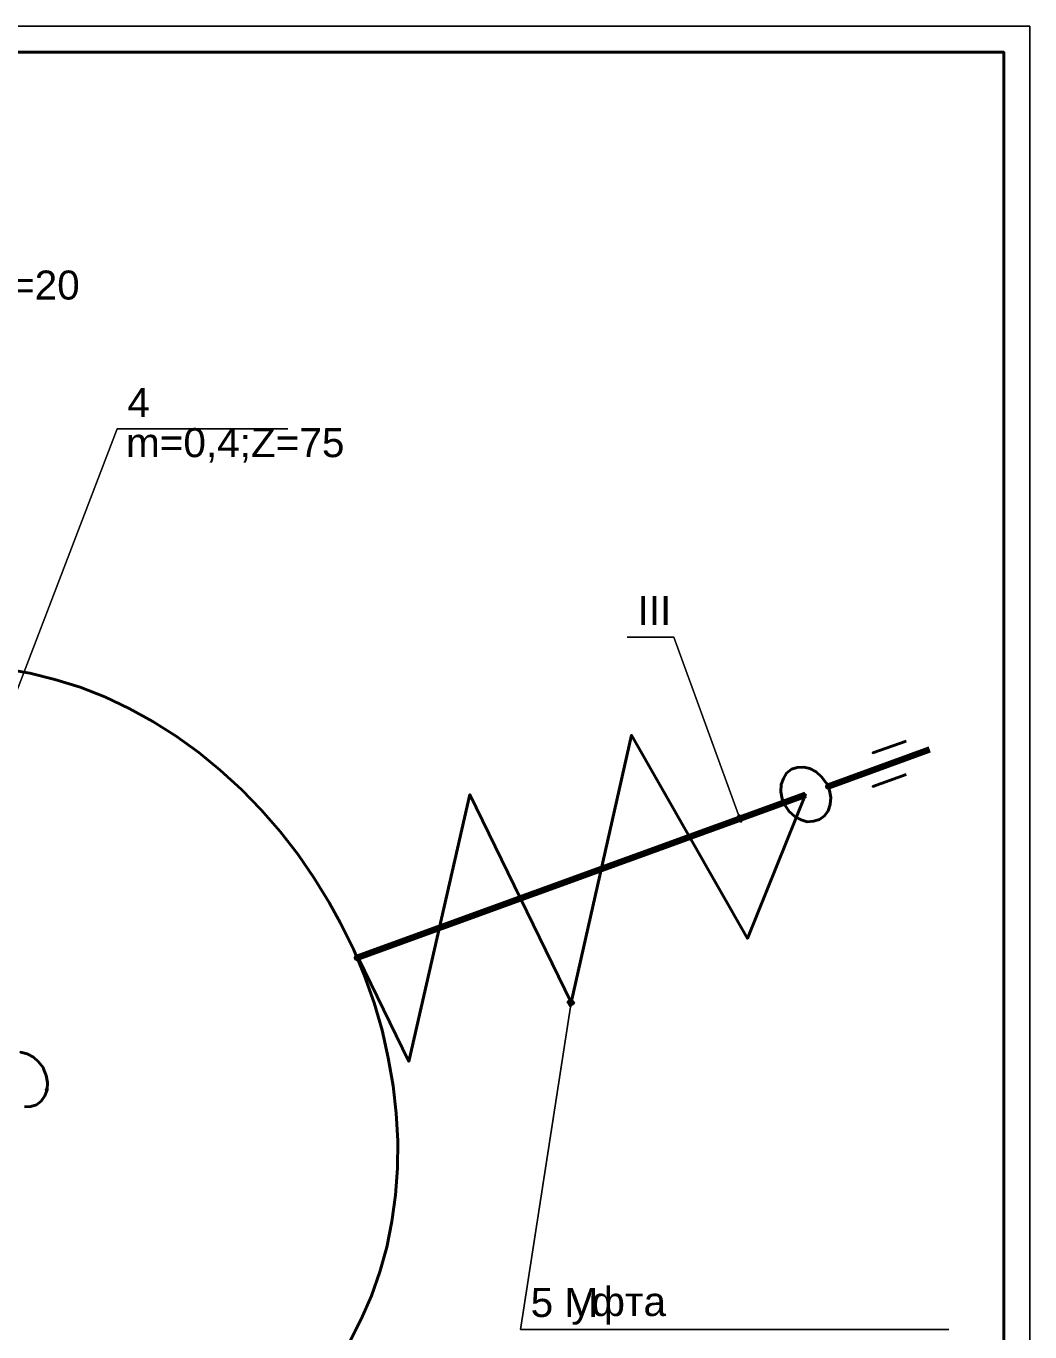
# Model space of a CAD drawing. Header units: millimetres. Extents: x 1 to 625, y 0 to 421.
# Drawn here: x 401.7 to 594.5, y 169.7 to 420.5 of the extents above; entities that cross this region are included whole.
import ezdxf

# ---------------------------------------------------------------- set-up
doc = ezdxf.new("R2010")
doc.units = ezdxf.units.MM
doc.layers.add('PDF _Геометрия', color=7, linetype='Continuous')
doc.layers.add('PDF _Текст', color=7, linetype='Continuous')
doc.layers.add('PDF _Сплошная заливка', color=7, linetype='Continuous', true_color=0xffffff)
doc.styles.add('PDF Arial', font='arial.ttf')

msp = doc.modelspace()

# ---------------------------------------------------------------- hatches: boundary and pattern name
at = {"layer": 'PDF _Сплошная заливка', "transparency": 33554559}
h = msp.add_hatch(color=256, dxfattribs=at)
h.paths.add_polyline_path([(421.13, 350.18), (426.13, 350.18)], flags=0)
h.paths.add_polyline_path([(421.13, 350.1), (426.13, 350.1)], flags=0)
h.paths.add_polyline_path([(421.13, 350.01), (426.13, 350.01)], flags=0)
h.paths.add_polyline_path([(421.13, 349.93), (426.13, 349.93)], flags=0)
h.paths.add_polyline_path([(421.13, 349.84), (426.13, 349.84)], flags=0)
h.paths.add_polyline_path([(421.13, 349.76), (426.13, 349.76)], flags=0)
h.paths.add_polyline_path([(421.13, 349.67), (426.13, 349.67)], flags=0)
h.paths.add_polyline_path([(421.13, 349.59), (426.13, 349.59)], flags=0)
h.paths.add_polyline_path([(421.13, 349.5), (426.13, 349.5)], flags=0)
h.paths.add_polyline_path([(421.13, 349.42), (426.13, 349.42)], flags=0)
h.paths.add_polyline_path([(421.13, 349.33), (426.13, 349.33)], flags=0)
h.paths.add_polyline_path([(421.13, 349.25), (426.13, 349.25)], flags=0)
h.paths.add_polyline_path([(421.13, 349.17), (426.13, 349.17)], flags=0)
h.paths.add_polyline_path([(421.13, 349.08), (426.13, 349.08)], flags=0)
h.paths.add_polyline_path([(421.13, 349), (426.13, 349)], flags=0)
h.paths.add_polyline_path([(421.13, 348.91), (426.13, 348.91)], flags=0)
h.paths.add_polyline_path([(421.13, 348.83), (426.13, 348.83)], flags=0)
h.paths.add_polyline_path([(421.13, 348.74), (426.13, 348.74)], flags=0)
h.paths.add_polyline_path([(421.13, 348.66), (426.13, 348.66)], flags=0)
h.paths.add_polyline_path([(421.13, 348.57), (426.13, 348.57)], flags=0)
h.paths.add_polyline_path([(421.13, 348.49), (426.13, 348.49)], flags=0)
h.paths.add_polyline_path([(421.13, 348.4), (426.13, 348.4)], flags=0)
h.paths.add_polyline_path([(421.13, 348.32), (426.13, 348.32)], flags=0)
h.paths.add_polyline_path([(421.13, 348.23), (426.13, 348.23)], flags=0)
h.paths.add_polyline_path([(421.13, 348.15), (426.13, 348.15)], flags=0)
h.paths.add_polyline_path([(421.13, 348.06), (426.13, 348.06)], flags=0)
h.paths.add_polyline_path([(421.13, 347.98), (426.13, 347.98)], flags=0)
h.paths.add_polyline_path([(421.13, 347.9), (426.13, 347.9)], flags=0)
h.paths.add_polyline_path([(421.13, 347.81), (426.13, 347.81)], flags=0)
h.paths.add_polyline_path([(421.13, 347.73), (426.13, 347.73)], flags=0)
h.paths.add_polyline_path([(421.13, 347.64), (426.13, 347.64)], flags=0)
h.paths.add_polyline_path([(421.13, 347.56), (426.13, 347.56)], flags=0)
h.paths.add_polyline_path([(421.13, 347.47), (426.13, 347.47)], flags=0)
h.paths.add_polyline_path([(421.13, 347.39), (426.13, 347.39)], flags=0)
h.paths.add_polyline_path([(421.13, 347.3), (426.13, 347.3)], flags=0)
h.paths.add_polyline_path([(421.13, 347.22), (426.13, 347.22)], flags=0)
h.paths.add_polyline_path([(421.13, 347.13), (426.13, 347.13)], flags=0)
h.paths.add_polyline_path([(421.13, 347.05), (426.13, 347.05)], flags=0)
h.paths.add_polyline_path([(421.13, 346.96), (426.13, 346.96)], flags=0)
h.paths.add_polyline_path([(421.13, 346.88), (426.13, 346.88)], flags=0)
h.paths.add_polyline_path([(421.13, 346.79), (426.13, 346.79)], flags=0)
h.paths.add_polyline_path([(421.13, 346.71), (426.13, 346.71)], flags=0)
h.paths.add_polyline_path([(421.13, 346.63), (426.13, 346.63)], flags=0)
h.paths.add_polyline_path([(421.13, 346.54), (426.13, 346.54)], flags=0)
h.paths.add_polyline_path([(421.13, 346.46), (426.13, 346.46)], flags=0)
h.paths.add_polyline_path([(421.13, 346.37), (426.13, 346.37)], flags=0)
h.paths.add_polyline_path([(421.13, 346.29), (426.13, 346.29)], flags=0)
h.paths.add_polyline_path([(421.13, 346.2), (426.13, 346.2)], flags=0)
h.paths.add_polyline_path([(421.13, 346.12), (426.13, 346.12)], flags=0)
h.paths.add_polyline_path([(421.13, 346.03), (426.13, 346.03)], flags=0)
h.paths.add_polyline_path([(421.13, 345.95), (426.13, 345.95)], flags=0)
h.paths.add_polyline_path([(421.13, 345.86), (426.13, 345.86)], flags=0)
h.paths.add_polyline_path([(421.13, 345.78), (426.13, 345.78)], flags=0)
h.paths.add_polyline_path([(421.13, 345.69), (426.13, 345.69)], flags=0)
h.paths.add_polyline_path([(421.13, 345.61), (426.13, 345.61)], flags=0)
h.paths.add_polyline_path([(421.13, 345.52), (426.13, 345.52)], flags=0)
h.paths.add_polyline_path([(421.13, 345.44), (426.13, 345.44)], flags=0)
h.paths.add_polyline_path([(421.13, 345.36), (426.13, 345.36)], flags=0)
h.paths.add_polyline_path([(421.13, 345.27), (426.13, 345.27)], flags=0)
h.paths.add_polyline_path([(421.13, 345.19), (426.13, 345.19)], flags=0)
h.paths.add_polyline_path([(421.13, 345.1), (426.13, 345.1)], flags=0)
h.paths.add_polyline_path([(421.13, 345.02), (426.13, 345.02)], flags=0)
h.paths.add_polyline_path([(421.13, 344.93), (426.13, 344.93)], flags=0)
h.paths.add_polyline_path([(421.13, 344.85), (426.13, 344.85)], flags=0)
h.paths.add_polyline_path([(421.13, 344.76), (426.13, 344.76)], flags=0)
h.paths.add_polyline_path([(421.13, 344.68), (426.13, 344.68)], flags=0)
h.paths.add_polyline_path([(421.13, 344.59), (426.13, 344.59)], flags=0)
h.paths.add_polyline_path([(421.13, 344.51), (426.13, 344.51)], flags=0)
h.paths.add_polyline_path([(421.13, 344.42), (426.13, 344.42)], flags=0)
h.paths.add_polyline_path([(421.13, 344.34), (426.13, 344.34)], flags=0)
h.paths.add_polyline_path([(421.13, 344.25), (426.13, 344.25)], flags=0)
h = msp.add_hatch(color=256, dxfattribs=at)
h.paths.add_polyline_path([(421.13, 342.22), (450, 342.22)], flags=0)
h.paths.add_polyline_path([(421.13, 342.14), (450, 342.14)], flags=0)
h.paths.add_polyline_path([(421.13, 342.05), (450, 342.05)], flags=0)
h.paths.add_polyline_path([(421.13, 341.97), (450, 341.97)], flags=0)
h.paths.add_polyline_path([(421.13, 341.88), (450, 341.88)], flags=0)
h.paths.add_polyline_path([(421.13, 341.8), (450, 341.8)], flags=0)
h.paths.add_polyline_path([(421.13, 341.71), (450, 341.71)], flags=0)
h.paths.add_polyline_path([(421.13, 341.63), (450, 341.63)], flags=0)
h.paths.add_polyline_path([(421.13, 341.55), (450, 341.55)], flags=0)
h.paths.add_polyline_path([(421.13, 341.46), (450, 341.46)], flags=0)
h.paths.add_polyline_path([(421.13, 341.38), (450, 341.38)], flags=0)
h.paths.add_polyline_path([(421.13, 341.29), (450, 341.29)], flags=0)
h.paths.add_polyline_path([(421.13, 341.21), (450, 341.21)], flags=0)
h.paths.add_polyline_path([(421.13, 341.12), (450, 341.12)], flags=0)
h.paths.add_polyline_path([(421.13, 341.04), (450, 341.04)], flags=0)
h.paths.add_polyline_path([(421.13, 340.95), (450, 340.95)], flags=0)
h.paths.add_polyline_path([(421.13, 340.87), (450, 340.87)], flags=0)
h.paths.add_polyline_path([(421.13, 340.78), (450, 340.78)], flags=0)
h.paths.add_polyline_path([(421.13, 340.7), (450, 340.7)], flags=0)
h.paths.add_polyline_path([(421.13, 340.61), (450, 340.61)], flags=0)
h.paths.add_polyline_path([(421.13, 340.53), (450, 340.53)], flags=0)
h.paths.add_polyline_path([(421.13, 340.44), (450, 340.44)], flags=0)
h.paths.add_polyline_path([(421.13, 340.36), (450, 340.36)], flags=0)
h.paths.add_polyline_path([(421.13, 340.28), (450, 340.28)], flags=0)
h.paths.add_polyline_path([(421.13, 340.19), (450, 340.19)], flags=0)
h.paths.add_polyline_path([(421.13, 340.11), (450, 340.11)], flags=0)
h.paths.add_polyline_path([(421.13, 340.02), (450, 340.02)], flags=0)
h.paths.add_polyline_path([(421.13, 339.94), (450, 339.94)], flags=0)
h.paths.add_polyline_path([(421.13, 339.85), (450, 339.85)], flags=0)
h.paths.add_polyline_path([(421.13, 339.77), (450, 339.77)], flags=0)
h.paths.add_polyline_path([(421.13, 339.68), (450, 339.68)], flags=0)
h.paths.add_polyline_path([(421.13, 339.6), (450, 339.6)], flags=0)
h.paths.add_polyline_path([(421.13, 339.51), (450, 339.51)], flags=0)
h.paths.add_polyline_path([(421.13, 339.43), (450, 339.43)], flags=0)
h.paths.add_polyline_path([(421.13, 339.34), (450, 339.34)], flags=0)
h.paths.add_polyline_path([(421.13, 339.26), (450, 339.26)], flags=0)
h.paths.add_polyline_path([(421.13, 339.17), (450, 339.17)], flags=0)
h.paths.add_polyline_path([(421.13, 339.09), (450, 339.09)], flags=0)
h.paths.add_polyline_path([(421.13, 339.01), (450, 339.01)], flags=0)
h.paths.add_polyline_path([(421.13, 338.92), (450, 338.92)], flags=0)
h.paths.add_polyline_path([(421.13, 338.84), (450, 338.84)], flags=0)
h.paths.add_polyline_path([(421.13, 338.75), (450, 338.75)], flags=0)
h.paths.add_polyline_path([(421.13, 338.67), (450, 338.67)], flags=0)
h.paths.add_polyline_path([(421.13, 338.58), (450, 338.58)], flags=0)
h.paths.add_polyline_path([(421.13, 338.5), (450, 338.5)], flags=0)
h.paths.add_polyline_path([(421.13, 338.41), (450, 338.41)], flags=0)
h.paths.add_polyline_path([(421.13, 338.33), (450, 338.33)], flags=0)
h.paths.add_polyline_path([(421.13, 338.24), (450, 338.24)], flags=0)
h.paths.add_polyline_path([(421.13, 338.16), (450, 338.16)], flags=0)
h.paths.add_polyline_path([(421.13, 338.07), (450, 338.07)], flags=0)
h.paths.add_polyline_path([(421.13, 337.99), (450, 337.99)], flags=0)
h.paths.add_polyline_path([(421.13, 337.9), (450, 337.9)], flags=0)
h.paths.add_polyline_path([(421.13, 337.82), (450, 337.82)], flags=0)
h.paths.add_polyline_path([(421.13, 337.74), (450, 337.74)], flags=0)
h.paths.add_polyline_path([(421.13, 337.65), (450, 337.65)], flags=0)
h.paths.add_polyline_path([(421.13, 337.57), (450, 337.57)], flags=0)
h.paths.add_polyline_path([(421.13, 337.48), (450, 337.48)], flags=0)
h.paths.add_polyline_path([(421.13, 337.4), (450, 337.4)], flags=0)
h.paths.add_polyline_path([(421.13, 337.31), (450, 337.31)], flags=0)
h.paths.add_polyline_path([(421.13, 337.23), (450, 337.23)], flags=0)
h.paths.add_polyline_path([(421.13, 337.14), (450, 337.14)], flags=0)
h.paths.add_polyline_path([(421.13, 337.06), (450, 337.06)], flags=0)
h.paths.add_polyline_path([(421.13, 336.97), (450, 336.97)], flags=0)
h.paths.add_polyline_path([(421.13, 336.89), (450, 336.89)], flags=0)
h.paths.add_polyline_path([(421.13, 336.8), (450, 336.8)], flags=0)
h.paths.add_polyline_path([(421.13, 336.72), (450, 336.72)], flags=0)
h.paths.add_polyline_path([(421.13, 336.63), (450, 336.63)], flags=0)
h.paths.add_polyline_path([(421.13, 336.55), (450, 336.55)], flags=0)
h.paths.add_polyline_path([(421.13, 336.47), (450, 336.47)], flags=0)
h.paths.add_polyline_path([(421.13, 336.38), (450, 336.38)], flags=0)
h.paths.add_polyline_path([(421.13, 336.3), (450, 336.3)], flags=0)
h.paths.add_polyline_path([(421.13, 336.21), (450, 336.21)], flags=0)
h = msp.add_hatch(color=256, dxfattribs=at)
h.paths.add_polyline_path([(519.18, 310.22), (524.17, 310.22)], flags=0)
h.paths.add_polyline_path([(519.18, 310.13), (524.17, 310.13)], flags=0)
h.paths.add_polyline_path([(519.18, 310.05), (524.17, 310.05)], flags=0)
h.paths.add_polyline_path([(519.18, 309.96), (524.17, 309.96)], flags=0)
h.paths.add_polyline_path([(519.18, 309.88), (524.17, 309.88)], flags=0)
h.paths.add_polyline_path([(519.18, 309.8), (524.17, 309.8)], flags=0)
h.paths.add_polyline_path([(519.18, 309.71), (524.17, 309.71)], flags=0)
h.paths.add_polyline_path([(519.18, 309.63), (524.17, 309.63)], flags=0)
h.paths.add_polyline_path([(519.18, 309.54), (524.17, 309.54)], flags=0)
h.paths.add_polyline_path([(519.18, 309.46), (524.17, 309.46)], flags=0)
h.paths.add_polyline_path([(519.18, 309.37), (524.17, 309.37)], flags=0)
h.paths.add_polyline_path([(519.18, 309.29), (524.17, 309.29)], flags=0)
h.paths.add_polyline_path([(519.18, 309.2), (524.17, 309.2)], flags=0)
h.paths.add_polyline_path([(519.18, 309.12), (524.17, 309.12)], flags=0)
h.paths.add_polyline_path([(519.18, 309.03), (524.17, 309.03)], flags=0)
h.paths.add_polyline_path([(519.18, 308.95), (524.17, 308.95)], flags=0)
h.paths.add_polyline_path([(519.18, 308.86), (524.17, 308.86)], flags=0)
h.paths.add_polyline_path([(519.18, 308.78), (524.17, 308.78)], flags=0)
h.paths.add_polyline_path([(519.18, 308.69), (524.17, 308.69)], flags=0)
h.paths.add_polyline_path([(519.18, 308.61), (524.17, 308.61)], flags=0)
h.paths.add_polyline_path([(519.18, 308.53), (524.17, 308.53)], flags=0)
h.paths.add_polyline_path([(519.18, 308.44), (524.17, 308.44)], flags=0)
h.paths.add_polyline_path([(519.18, 308.36), (524.17, 308.36)], flags=0)
h.paths.add_polyline_path([(519.18, 308.27), (524.17, 308.27)], flags=0)
h.paths.add_polyline_path([(519.18, 308.19), (524.17, 308.19)], flags=0)
h.paths.add_polyline_path([(519.18, 308.1), (524.17, 308.1)], flags=0)
h.paths.add_polyline_path([(519.18, 308.02), (524.17, 308.02)], flags=0)
h.paths.add_polyline_path([(519.18, 307.93), (524.17, 307.93)], flags=0)
h.paths.add_polyline_path([(519.18, 307.85), (524.17, 307.85)], flags=0)
h.paths.add_polyline_path([(519.18, 307.76), (524.17, 307.76)], flags=0)
h.paths.add_polyline_path([(519.18, 307.68), (524.17, 307.68)], flags=0)
h.paths.add_polyline_path([(519.18, 307.59), (524.17, 307.59)], flags=0)
h.paths.add_polyline_path([(519.18, 307.51), (524.17, 307.51)], flags=0)
h.paths.add_polyline_path([(519.18, 307.42), (524.17, 307.42)], flags=0)
h.paths.add_polyline_path([(519.18, 307.34), (524.17, 307.34)], flags=0)
h.paths.add_polyline_path([(519.18, 307.26), (524.17, 307.26)], flags=0)
h.paths.add_polyline_path([(519.18, 307.17), (524.17, 307.17)], flags=0)
h.paths.add_polyline_path([(519.18, 307.09), (524.17, 307.09)], flags=0)
h.paths.add_polyline_path([(519.18, 307), (524.17, 307)], flags=0)
h.paths.add_polyline_path([(519.18, 306.92), (524.17, 306.92)], flags=0)
h.paths.add_polyline_path([(519.18, 306.83), (524.17, 306.83)], flags=0)
h.paths.add_polyline_path([(519.18, 306.75), (524.17, 306.75)], flags=0)
h.paths.add_polyline_path([(519.18, 306.66), (524.17, 306.66)], flags=0)
h.paths.add_polyline_path([(519.18, 306.58), (524.17, 306.58)], flags=0)
h.paths.add_polyline_path([(519.18, 306.49), (524.17, 306.49)], flags=0)
h.paths.add_polyline_path([(519.18, 306.41), (524.17, 306.41)], flags=0)
h.paths.add_polyline_path([(519.18, 306.32), (524.17, 306.32)], flags=0)
h.paths.add_polyline_path([(519.18, 306.24), (524.17, 306.24)], flags=0)
h.paths.add_polyline_path([(519.18, 306.15), (524.17, 306.15)], flags=0)
h.paths.add_polyline_path([(519.18, 306.07), (524.17, 306.07)], flags=0)
h.paths.add_polyline_path([(519.18, 305.99), (524.17, 305.99)], flags=0)
h.paths.add_polyline_path([(519.18, 305.9), (524.17, 305.9)], flags=0)
h.paths.add_polyline_path([(519.18, 305.82), (524.17, 305.82)], flags=0)
h.paths.add_polyline_path([(519.18, 305.73), (524.17, 305.73)], flags=0)
h.paths.add_polyline_path([(519.18, 305.65), (524.17, 305.65)], flags=0)
h.paths.add_polyline_path([(519.18, 305.56), (524.17, 305.56)], flags=0)
h.paths.add_polyline_path([(519.18, 305.48), (524.17, 305.48)], flags=0)
h.paths.add_polyline_path([(519.18, 305.39), (524.17, 305.39)], flags=0)
h.paths.add_polyline_path([(519.18, 305.31), (524.17, 305.31)], flags=0)
h.paths.add_polyline_path([(519.18, 305.22), (524.17, 305.22)], flags=0)
h.paths.add_polyline_path([(519.18, 305.14), (524.17, 305.14)], flags=0)
h.paths.add_polyline_path([(519.18, 305.05), (524.17, 305.05)], flags=0)
h.paths.add_polyline_path([(519.18, 304.97), (524.17, 304.97)], flags=0)
h.paths.add_polyline_path([(519.18, 304.88), (524.17, 304.88)], flags=0)
h.paths.add_polyline_path([(519.18, 304.8), (524.17, 304.8)], flags=0)
h.paths.add_polyline_path([(519.18, 304.72), (524.17, 304.72)], flags=0)
h.paths.add_polyline_path([(519.18, 304.63), (524.17, 304.63)], flags=0)
h.paths.add_polyline_path([(519.18, 304.55), (524.17, 304.55)], flags=0)
h.paths.add_polyline_path([(519.18, 304.46), (524.17, 304.46)], flags=0)
h.paths.add_polyline_path([(519.18, 304.38), (524.17, 304.38)], flags=0)
h.paths.add_polyline_path([(519.18, 304.29), (524.17, 304.29)], flags=0)
h = msp.add_hatch(color=256, dxfattribs=at)
h.paths.add_polyline_path([(498.6, 177.21), (522.39, 177.21)], flags=0)
h.paths.add_polyline_path([(498.6, 177.12), (522.39, 177.12)], flags=0)
h.paths.add_polyline_path([(498.6, 177.04), (522.39, 177.04)], flags=0)
h.paths.add_polyline_path([(498.6, 176.95), (522.39, 176.95)], flags=0)
h.paths.add_polyline_path([(498.6, 176.87), (522.39, 176.87)], flags=0)
h.paths.add_polyline_path([(498.6, 176.78), (522.39, 176.78)], flags=0)
h.paths.add_polyline_path([(498.6, 176.7), (522.39, 176.7)], flags=0)
h.paths.add_polyline_path([(498.6, 176.61), (522.39, 176.61)], flags=0)
h.paths.add_polyline_path([(498.6, 176.53), (522.39, 176.53)], flags=0)
h.paths.add_polyline_path([(498.6, 176.45), (522.39, 176.45)], flags=0)
h.paths.add_polyline_path([(498.6, 176.36), (522.39, 176.36)], flags=0)
h.paths.add_polyline_path([(498.6, 176.28), (522.39, 176.28)], flags=0)
h.paths.add_polyline_path([(498.6, 176.19), (522.39, 176.19)], flags=0)
h.paths.add_polyline_path([(498.6, 176.11), (522.39, 176.11)], flags=0)
h.paths.add_polyline_path([(498.6, 176.02), (522.39, 176.02)], flags=0)
h.paths.add_polyline_path([(498.6, 175.94), (522.39, 175.94)], flags=0)
h.paths.add_polyline_path([(498.6, 175.85), (522.39, 175.85)], flags=0)
h.paths.add_polyline_path([(498.6, 175.77), (522.39, 175.77)], flags=0)
h.paths.add_polyline_path([(498.6, 175.68), (522.39, 175.68)], flags=0)
h.paths.add_polyline_path([(498.6, 175.6), (522.39, 175.6)], flags=0)
h.paths.add_polyline_path([(498.6, 175.51), (522.39, 175.51)], flags=0)
h.paths.add_polyline_path([(498.6, 175.43), (522.39, 175.43)], flags=0)
h.paths.add_polyline_path([(498.6, 175.34), (522.39, 175.34)], flags=0)
h.paths.add_polyline_path([(498.6, 175.26), (522.39, 175.26)], flags=0)
h.paths.add_polyline_path([(498.6, 175.18), (522.39, 175.18)], flags=0)
h.paths.add_polyline_path([(498.6, 175.09), (522.39, 175.09)], flags=0)
h.paths.add_polyline_path([(498.6, 175.01), (522.39, 175.01)], flags=0)
h.paths.add_polyline_path([(498.6, 174.92), (522.39, 174.92)], flags=0)
h.paths.add_polyline_path([(498.6, 174.84), (522.39, 174.84)], flags=0)
h.paths.add_polyline_path([(498.6, 174.75), (522.39, 174.75)], flags=0)
h.paths.add_polyline_path([(498.6, 174.67), (522.39, 174.67)], flags=0)
h.paths.add_polyline_path([(498.6, 174.58), (522.39, 174.58)], flags=0)
h.paths.add_polyline_path([(498.6, 174.5), (522.39, 174.5)], flags=0)
h.paths.add_polyline_path([(498.6, 174.41), (522.39, 174.41)], flags=0)
h.paths.add_polyline_path([(498.6, 174.33), (522.39, 174.33)], flags=0)
h.paths.add_polyline_path([(498.6, 174.24), (522.39, 174.24)], flags=0)
h.paths.add_polyline_path([(498.6, 174.16), (522.39, 174.16)], flags=0)
h.paths.add_polyline_path([(498.6, 174.07), (522.39, 174.07)], flags=0)
h.paths.add_polyline_path([(498.6, 173.99), (522.39, 173.99)], flags=0)
h.paths.add_polyline_path([(498.6, 173.91), (522.39, 173.91)], flags=0)
h.paths.add_polyline_path([(498.6, 173.82), (522.39, 173.82)], flags=0)
h.paths.add_polyline_path([(498.6, 173.74), (522.39, 173.74)], flags=0)
h.paths.add_polyline_path([(498.6, 173.65), (522.39, 173.65)], flags=0)
h.paths.add_polyline_path([(498.6, 173.57), (522.39, 173.57)], flags=0)
h.paths.add_polyline_path([(498.6, 173.48), (522.39, 173.48)], flags=0)
h.paths.add_polyline_path([(498.6, 173.4), (522.39, 173.4)], flags=0)
h.paths.add_polyline_path([(498.6, 173.31), (522.39, 173.31)], flags=0)
h.paths.add_polyline_path([(498.6, 173.23), (522.39, 173.23)], flags=0)
h.paths.add_polyline_path([(498.6, 173.14), (522.39, 173.14)], flags=0)
h.paths.add_polyline_path([(498.6, 173.06), (522.39, 173.06)], flags=0)
h.paths.add_polyline_path([(498.6, 172.97), (522.39, 172.97)], flags=0)
h.paths.add_polyline_path([(498.6, 172.89), (522.39, 172.89)], flags=0)
h.paths.add_polyline_path([(498.6, 172.8), (522.39, 172.8)], flags=0)
h.paths.add_polyline_path([(498.6, 172.72), (522.39, 172.72)], flags=0)
h.paths.add_polyline_path([(498.6, 172.64), (522.39, 172.64)], flags=0)
h.paths.add_polyline_path([(498.6, 172.55), (522.39, 172.55)], flags=0)
h.paths.add_polyline_path([(498.6, 172.47), (522.39, 172.47)], flags=0)
h.paths.add_polyline_path([(498.6, 172.38), (522.39, 172.38)], flags=0)
h.paths.add_polyline_path([(498.6, 172.3), (522.39, 172.3)], flags=0)
h.paths.add_polyline_path([(498.6, 172.21), (522.39, 172.21)], flags=0)
h.paths.add_polyline_path([(498.6, 172.13), (522.39, 172.13)], flags=0)
h.paths.add_polyline_path([(498.6, 172.04), (522.39, 172.04)], flags=0)
h.paths.add_polyline_path([(498.6, 171.96), (522.39, 171.96)], flags=0)
h.paths.add_polyline_path([(498.6, 171.87), (522.39, 171.87)], flags=0)
h.paths.add_polyline_path([(498.6, 171.79), (522.39, 171.79)], flags=0)
h.paths.add_polyline_path([(498.6, 171.7), (522.39, 171.7)], flags=0)
h.paths.add_polyline_path([(498.6, 171.62), (522.39, 171.62)], flags=0)
h.paths.add_polyline_path([(498.6, 171.53), (522.39, 171.53)], flags=0)
h.paths.add_polyline_path([(498.6, 171.45), (522.39, 171.45)], flags=0)
h.paths.add_polyline_path([(498.6, 171.37), (522.39, 171.37)], flags=0)
h.paths.add_polyline_path([(498.6, 171.28), (522.39, 171.28)], flags=0)

# ---------------------------------------------------------------- linework, layer by layer
at = {"layer": 'PDF _Геометрия', "lineweight": 18}
for points in [[(0.51, 420.54), (594.53, 420.54)], [(594.53, 420.54), (594.53, 0.51)], [(419.18, 343.15), (399.03, 290.49)], [(419.18, 343.15), (399.03, 290.49)], [(419.18, 343.15), (451.95, 343.15)], [(419.18, 343.15), (451.95, 343.15)], [(526.12, 303.19), (517.14, 303.19)], [(526.12, 303.19), (517.14, 303.19)], [(526.12, 303.19), (538.82, 268.31)], [(526.12, 303.19), (538.82, 268.31)], [(538.56, 269.07), (538.14, 268.05)], [(538.56, 269.07), (538.14, 268.05)], [(538.65, 268.82), (538.4, 268.14)], [(538.65, 268.82), (538.4, 268.14)], [(538.65, 268.82), (538.56, 269.07)], [(539.58, 268.56), (538.56, 269.07)], [(538.65, 268.82), (538.56, 269.07)], [(539.58, 268.56), (538.56, 269.07)], [(538.73, 268.56), (538.56, 268.22)], [(538.73, 268.56), (538.56, 268.22)], [(538.73, 268.56), (538.65, 268.82)], [(539.33, 268.48), (538.65, 268.82)], [(538.73, 268.56), (538.65, 268.82)], [(539.33, 268.48), (538.65, 268.82)], [(539.07, 268.39), (538.73, 268.56)], [(539.07, 268.39), (538.73, 268.56)], [(538.9, 268.14), (539.07, 268.39)], [(538.9, 268.14), (539.07, 268.39)], [(538.99, 267.89), (539.33, 268.48)], [(538.99, 267.89), (539.33, 268.48)], [(539.07, 267.63), (539.58, 268.56)], [(539.07, 267.63), (539.58, 268.56)], [(538.14, 268.05), (539.07, 267.63)], [(538.14, 268.05), (539.07, 267.63)], [(538.4, 268.14), (538.99, 267.89)], [(538.4, 268.14), (538.99, 267.89)], [(538.56, 268.22), (538.9, 268.14)], [(538.56, 268.22), (538.9, 268.14)], [(506.48, 233.68), (505.63, 233.09)], [(506.48, 233.68), (505.63, 233.09)], [(506.39, 233.43), (505.88, 233)], [(506.39, 233.43), (505.88, 233)], [(506.81, 232.92), (506.39, 233.43)], [(506.81, 232.92), (506.39, 233.43)], [(507.07, 232.83), (506.48, 233.68)], [(507.07, 232.83), (506.48, 233.68)], [(496.65, 170.18), (506.39, 233)], [(496.65, 170.18), (506.39, 233)], [(505.63, 233.09), (506.22, 232.24)], [(505.63, 233.09), (506.22, 232.24)], [(505.88, 233), (506.31, 232.49)], [(505.88, 233), (506.31, 232.49)], [(506.39, 233.26), (506.14, 233)], [(506.39, 233.26), (506.14, 233)], [(506.14, 233), (506.31, 232.75)], [(506.14, 233), (506.31, 232.75)], [(506.22, 232.24), (507.07, 232.83)], [(506.22, 232.24), (507.07, 232.83)], [(506.31, 232.49), (506.22, 232.24)], [(506.31, 232.49), (506.22, 232.24)], [(506.31, 232.75), (506.56, 232.92)], [(506.31, 232.49), (506.81, 232.92)], [(506.31, 232.75), (506.56, 232.92)], [(506.31, 232.49), (506.81, 232.92)], [(506.31, 232.75), (506.31, 232.49)], [(506.31, 232.75), (506.31, 232.49)], [(506.56, 232.92), (506.39, 233.26)], [(506.56, 232.92), (506.39, 233.26)], [(496.65, 170.18), (578.95, 170.18)], [(496.65, 170.18), (578.95, 170.18)]]:
    msp.add_lwpolyline(points, close=True, dxfattribs=at)
at = {"layer": 'PDF _Геометрия', "lineweight": 35}
for points in [[(20.49, 415.54), (589.53, 415.54)], [(589.53, 415.54), (589.53, 5.59)], [(402.42, 296.25), (397.59, 297.1)], [(407.25, 295.06), (402.42, 296.25)], [(412.07, 293.54), (407.25, 295.06)], [(416.81, 291.68), (412.07, 293.54)], [(421.47, 289.48), (416.81, 291.68)], [(426.04, 286.94), (421.47, 289.48)], [(430.53, 284.14), (426.04, 286.94)], [(434.85, 281.01), (430.53, 284.14)], [(506.39, 233), (517.99, 284.31)], [(517.99, 284.31), (540.26, 245.28)], [(439, 277.62), (434.85, 281.01)], [(570.74, 283.21), (564.39, 280.92)], [(443.06, 273.9), (439, 277.62)], [(547.2, 276.01), (546.78, 274.83)], [(547.79, 277.03), (547.2, 276.01)], [(548.72, 277.79), (547.79, 277.03)], [(549.83, 278.13), (548.72, 277.79)], [(551.1, 278.21), (549.83, 278.13)], [(552.28, 277.96), (551.1, 278.21)], [(553.47, 277.28), (552.28, 277.96)], [(554.48, 276.35), (553.47, 277.28)], [(555.33, 275.25), (554.48, 276.35)], [(570.74, 276.78), (564.39, 274.49)], [(446.87, 270), (443.06, 273.9)], [(546.78, 274.83), (546.69, 273.47)], [(546.69, 273.47), (546.95, 272.12)], [(555.5, 275.08), (555.33, 275.25)], [(556.01, 273.73), (555.5, 275.08)], [(556.26, 272.37), (556.01, 273.73)], [(475.23, 221.66), (486.92, 272.97)], [(486.92, 272.97), (506.39, 233)], [(540.26, 245.28), (551.43, 272.97)], [(546.95, 272.12), (547.54, 270.85)], [(555.75, 269.83), (556.18, 271.02)], [(556.18, 271.02), (556.26, 272.37)], [(450.51, 265.85), (446.87, 270)], [(547.54, 270.85), (548.3, 269.66)], [(548.3, 269.66), (549.4, 268.73)], [(549.4, 268.73), (550.59, 268.05)], [(554.14, 268.14), (555.07, 268.82)], [(555.07, 268.82), (555.75, 269.83)], [(550.59, 268.05), (551.77, 267.72)], [(551.77, 267.72), (552.96, 267.8)], [(552.96, 267.8), (554.14, 268.14)], [(453.9, 261.45), (450.51, 265.85)], [(457.03, 256.88), (453.9, 261.45)], [(459.91, 252.22), (457.03, 256.88)], [(462.11, 248.24), (459.91, 252.22)], [(464.57, 243.25), (462.11, 248.24)], [(466.68, 238.08), (464.57, 243.25)], [(465.5, 241.64), (475.23, 221.66)], [(468.55, 232.92), (466.68, 238.08)], [(470.07, 227.67), (468.55, 232.92)], [(471.25, 222.33), (470.07, 227.67)], [(401.91, 223.1), (400.64, 223.44)], [(403.1, 222.5), (401.91, 223.1)], [(404.11, 221.57), (403.1, 222.5)], [(404.96, 220.47), (404.11, 221.57)], [(472.19, 217), (471.25, 222.33)], [(405.05, 220.22), (404.96, 220.47)], [(405.55, 218.95), (405.05, 220.22)], [(405.81, 217.59), (405.55, 218.95)], [(405.3, 215.05), (405.72, 216.24)], [(405.72, 216.32), (405.47, 216.24)], [(405.72, 216.24), (405.81, 217.59)], [(472.78, 211.75), (472.19, 217)], [(402.59, 213.02), (403.69, 213.36)], [(403.69, 213.36), (404.62, 214.04)], [(404.62, 214.04), (405.3, 215.05)], [(401.4, 212.94), (402.59, 213.02)], [(473.12, 206.42), (472.78, 211.75)], [(473.03, 201.17), (473.12, 206.42)], [(472.69, 196), (473.03, 201.17)], [(471.93, 190.92), (472.69, 196)], [(471, 186.01), (471.93, 190.92)], [(469.65, 181.27), (471, 186.01)], [(468.04, 176.61), (469.65, 181.27)], [(466.09, 172.13), (468.04, 176.61)], [(463.89, 167.89), (466.09, 172.13)]]:
    msp.add_lwpolyline(points, close=True, dxfattribs=at)
at = {"layer": 'PDF _Геометрия', "lineweight": 100}
for points in [[(575.23, 281.6), (555.75, 274.49)], [(551.43, 272.88), (465.24, 241.55)]]:
    msp.add_lwpolyline(points, close=True, dxfattribs=at)

# ---------------------------------------------------------------- texts
at = {"layer": 'PDF _Текст', "attachment_point": 7, "style": 'PDF Arial'}
for s, insert, char_height in [('m=0,4;Z=20', (370.04, 366.98), 5.571), ('4', (421.16, 345.48), 5.57), ('m=0,4;Z=75', (420.89, 336.71), 5.571), ('III', (519.16, 305.48), 5.571), ('5 М', (498.63, 172.5), 5.571), ('уфта', (506.45, 171.08), 5.571)]:
    msp.add_mtext(s, dxfattribs=dict(at, insert=insert, char_height=char_height))

doc.saveas('drawing.dxf')
